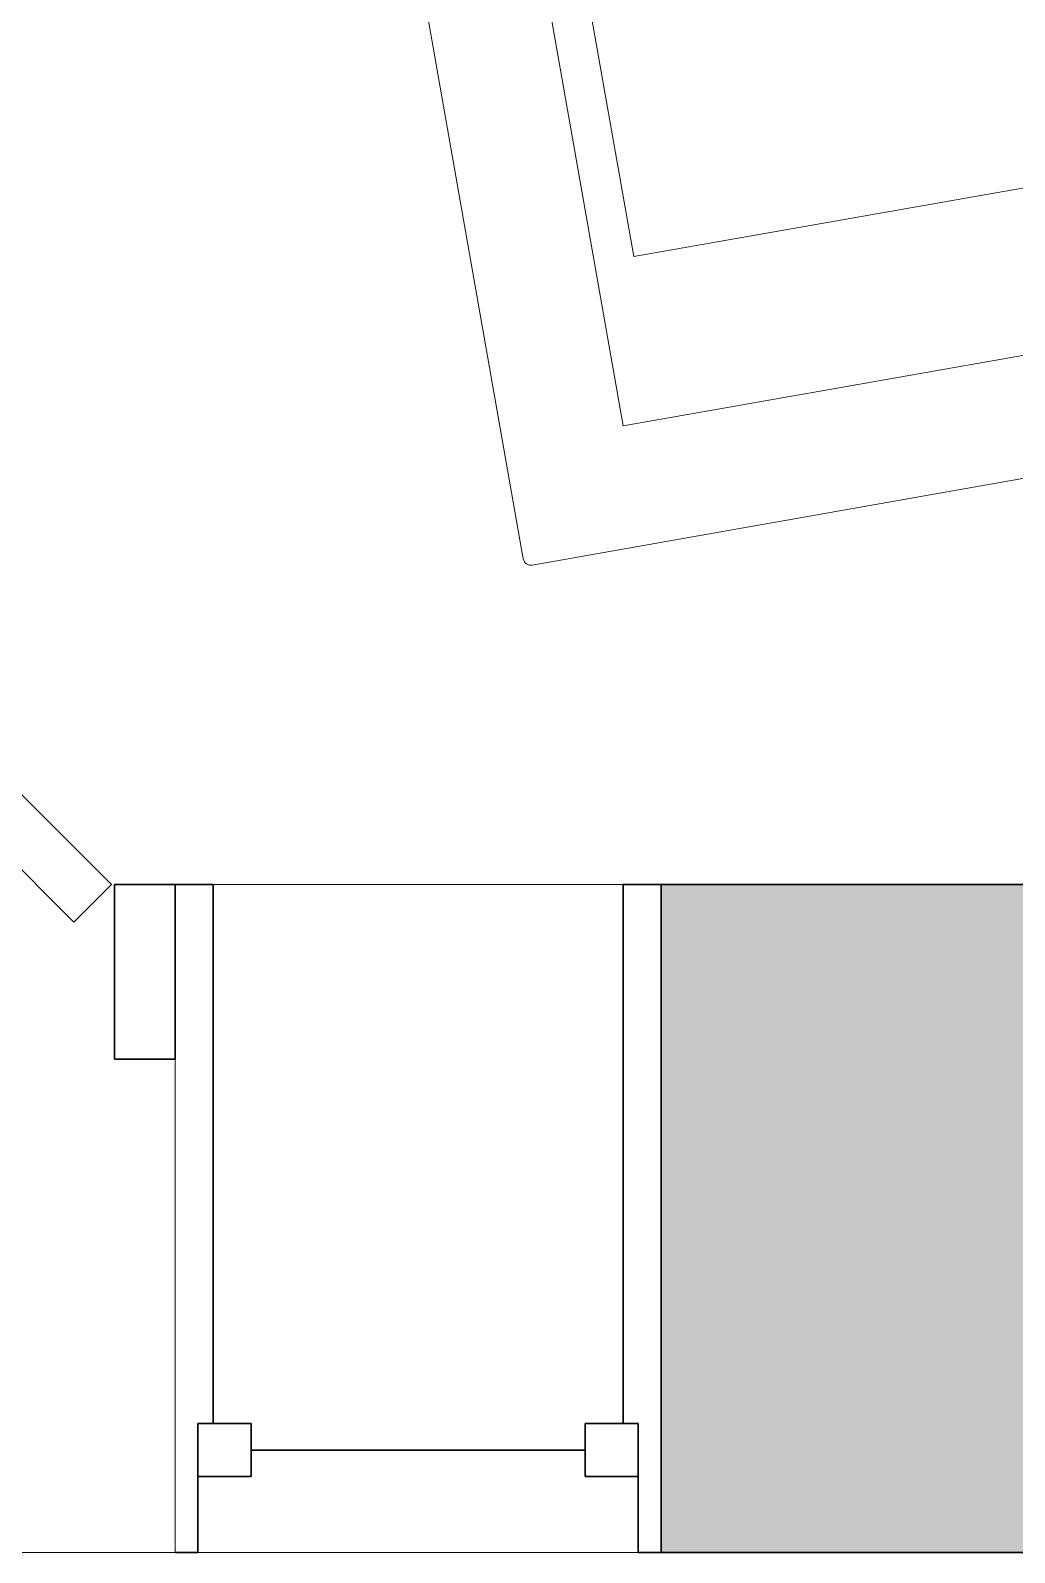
# Model space of a CAD drawing. Header units: inches. Extents: x -4688 to 1542, y -3558 to 978.
# Drawn here: x -442.5 to -410.1, y 84.5 to 134.6 of the extents above; entities that cross this region are included whole.
import ezdxf

# ---------------------------------------------------------------- set-up
doc = ezdxf.new("R2010")
doc.units = ezdxf.units.IN
doc.header["$MEASUREMENT"] = 0
for name, color, linetype, lineweight in [('A-DOOR', 31, 'Continuous', 18), ('A-DOOR-FRAM', 31, 'Continuous', 30), ('A-FLOR', 192, 'Continuous', 18), ('A-GLAZ', 151, 'Continuous', 18), ('A-WALL', 113, 'Continuous', 18), ('A-WALL-PATT', 111, 'Continuous', 18), ('I-FURN', 30, 'Continuous', 9)]:
    doc.layers.add(name, color=color, linetype=linetype, lineweight=lineweight)

# ---------------------------------------------------------------- blocks, each defined once
blk = doc.blocks.new('Single Flush - D9 3_ X 8_-7610145-1st Floor Power _ Signal')
at = {"layer": 'A-DOOR', "color": 8, "lineweight": 30}
for p, q in [((-7.417, 36.323), (-8.654, 35.086)), ((17.906, 11), (-7.417, 36.323)), ((-8.654, 35.086), (16.669, 9.763)), ((16.669, 9.763), (17.906, 11))]:
    blk.add_line(p, q, dxfattribs=at)
at = {"layer": 'A-DOOR', "lineweight": 9}
blk.add_arc((17.906, 11), 35.812, 135, 180.5, dxfattribs=at)
at = {"layer": 'A-DOOR-FRAM', "color": 8}
for p, q in [((-20, 5.25), (-20, 11)), ((-20, 11), (-18, 11)), ((-18, 5.25), (-18, 11)), ((18, 5.25), (18, 11)), ((18, 11), (20, 11)), ((20, 5.25), (20, 11)), ((-20, 5.25), (-18, 5.25)), ((18, 5.25), (20, 5.25))]:
    blk.add_line(p, q, dxfattribs=at)
blk = doc.blocks.new('Double Hung - 16_ x 72_-6975636-1st Floor Power _ Signal')
at = {"layer": 'A-GLAZ', "color": 8, "lineweight": 30}
for p, q in [((-6.75, 11), (-8, 11)), ((-6.75, 11), (-6.75, -6.75)), ((6.75, 11), (8, 11)), ((6.75, -6.75), (6.75, 11)), ((-7.25, -6.75), (-5.5, -6.75)), ((-7.25, -8.5), (-7.25, -6.75)), ((-7.25, -6.75), (-6.75, -6.75)), ((-7.25, -6.75), (-7.25, -11)), ((-5.5, -8.5), (-5.5, -6.75)), ((5.5, -8.5), (5.5, -6.75)), ((7.25, -6.75), (5.5, -6.75)), ((6.75, -6.75), (7.25, -6.75)), ((7.25, -8.5), (7.25, -6.75)), ((7.25, -6.75), (7.25, -11)), ((-5.5, -7.625), (5.5, -7.625)), ((-7.25, -8.5), (-5.5, -8.5)), ((7.25, -8.5), (5.5, -8.5)), ((-8, -11), (-7.25, -11)), ((8, -11), (7.25, -11))]:
    blk.add_line(p, q, dxfattribs=at)
blk = doc.blocks.new('Seating-Lounge_Chair-Teknion-STLA_Infinito-R2013 - LC-2-8285478-1st Floor Power _ Signal')
at = {"layer": 'I-FURN'}
for p, q in [((17.035, 17.265), (-17.035, 17.265)), ((-17.285, 17.015), (-17.285, -17.015)), ((17.285, -17.015), (17.285, 17.015)), ((-13.285, 13.265), (13.285, 13.265)), ((-13.285, -17.265), (-13.285, 13.265)), ((13.285, 13.265), (13.285, -17.265)), ((-11.973, 7.839), (-11.973, -15.911)), ((11.973, 7.839), (-11.973, 7.839)), ((11.973, 7.839), (11.973, -15.911)), ((-17.035, -17.265), (17.035, -17.265))]:
    blk.add_line(p, q, dxfattribs=at)
for centre, radius, start, end in [((-17.035, 17.015), 0.25, 90, 180), ((17.035, 17.015), 0.25, 0, 90), ((-13.726, -15.511), 1.798, 289.8454, 347.1609), ((13.726, -15.511), 1.798, 192.8391, 250.1546), ((-17.035, -17.015), 0.25, 180, 270), ((17.035, -17.015), 0.25, 270, 0)]:
    blk.add_arc(centre, radius, start, end, dxfattribs=at)

msp = doc.modelspace()

# ---------------------------------------------------------------- hatches: boundary and pattern name
at = {"layer": 'A-WALL-PATT', "lineweight": 9}
h = msp.add_hatch(color=7, dxfattribs=at)
h.paths.add_polyline_path([(1.715, 84.468), (1.715, 106.468), (-16.285, 106.468), (-16.285, 84.468)], flags=0)
h.paths.add_polyline_path([(-70.385, 84.468), (-50.285, 84.468), (-50.285, 106.468), (-70.385, 106.468)], flags=0)
h.paths.add_polyline_path([(-181.363, 84.468), (-154.385, 84.468), (-154.385, 106.468), (-287.019, 106.468), (-287.019, 84.468)], flags=0)
h.paths.add_polyline_path([(-341.982, 84.468), (-327.071, 84.468), (-327.071, 106.468), (-421.725, 106.468), (-421.725, 84.468), (-368.752, 84.468)], flags=0)
h.paths.add_polyline_path([(-502.602, 84.468), (-493.725, 84.468), (-493.725, 106.468), (-570.071, 106.468), (-570.071, 84.468)], flags=0)

# ---------------------------------------------------------------- linework, layer by layer
at = {"layer": 'A-FLOR'}
msp.add_line((-437.725, 84.468), (-477.725, 84.468), dxfattribs=at)
at = {"layer": 'A-WALL', "lineweight": 9}
for p, q in [((-437.725, 106.468), (-421.725, 106.468)), ((-437.725, 106.468), (-437.725, 84.468)), ((-421.725, 84.468), (-437.725, 84.468))]:
    msp.add_line(p, q, dxfattribs=at)
at = {"layer": 'A-WALL', "color": 8, "lineweight": 30}
for p, q in [((-358.959, 106.468), (-421.725, 106.468)), ((-421.725, 106.468), (-421.725, 84.468)), ((-421.725, 84.468), (-327.071, 84.468))]:
    msp.add_line(p, q, dxfattribs=at)

# ---------------------------------------------------------------- block references
at = {"layer": 'A-DOOR'}
msp.add_blockref('Single Flush - D9 3_ X 8_-7610145-1st Floor Power _ Signal', (-457.725, 95.468), dxfattribs=at)
at = {"layer": 'A-GLAZ'}
msp.add_blockref('Double Hung - 16_ x 72_-6975636-1st Floor Power _ Signal', (-429.725, 95.468), dxfattribs=at)
at = {"layer": 'I-FURN', "rotation": 189.9999999999998}
msp.add_blockref('Seating-Lounge_Chair-Teknion-STLA_Infinito-R2013 - LC-2-8285478-1st Floor Power _ Signal', (-412.193, 136.952), dxfattribs=at)

doc.saveas('drawing.dxf')
